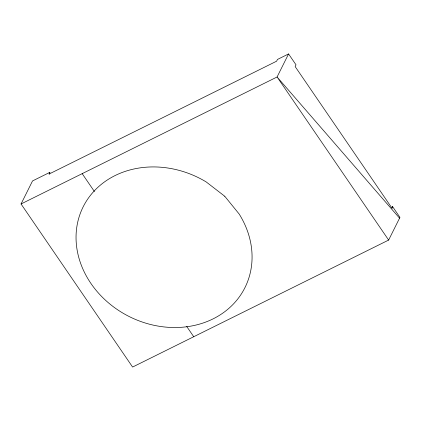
<?xml version="1.0" encoding="UTF-8"?>
<svg xmlns="http://www.w3.org/2000/svg" width="421" height="421" viewBox="0 0 421 421"><rect width="100%" height="100%" fill="white"/><g stroke="black" fill="none" stroke-linecap="round" stroke-linejoin="round"><path stroke-width="0.63" d="M392.083 208.384L392.504 206.495L399.95 217.378L388.641 240.065L132.599 367.054L21.05 203.969L32.533 180.935L49.883 172.331L49.246 174.152M49.883 172.331L49.015 174.073L276.597 61.198L277.465 59.45L288.574 53.946L296.021 64.829L295.147 66.576L391.809 207.89L392.504 206.495M288.574 53.946L277.086 76.98L21.05 203.969M399.555 218.173L277.086 76.98L388.641 240.065M82.184 173.647L94.415 191.529M186.692 326.438L193.734 336.737M224.756 196.26L206.195 181.935A90.42 77.585 26.5 0 0 77.032 225.63A90.42 77.585 26.5 0 0 181.44 327.296A90.42 77.585 26.5 0 0 239.186 214.057L224.756 196.26"/></g></svg>
